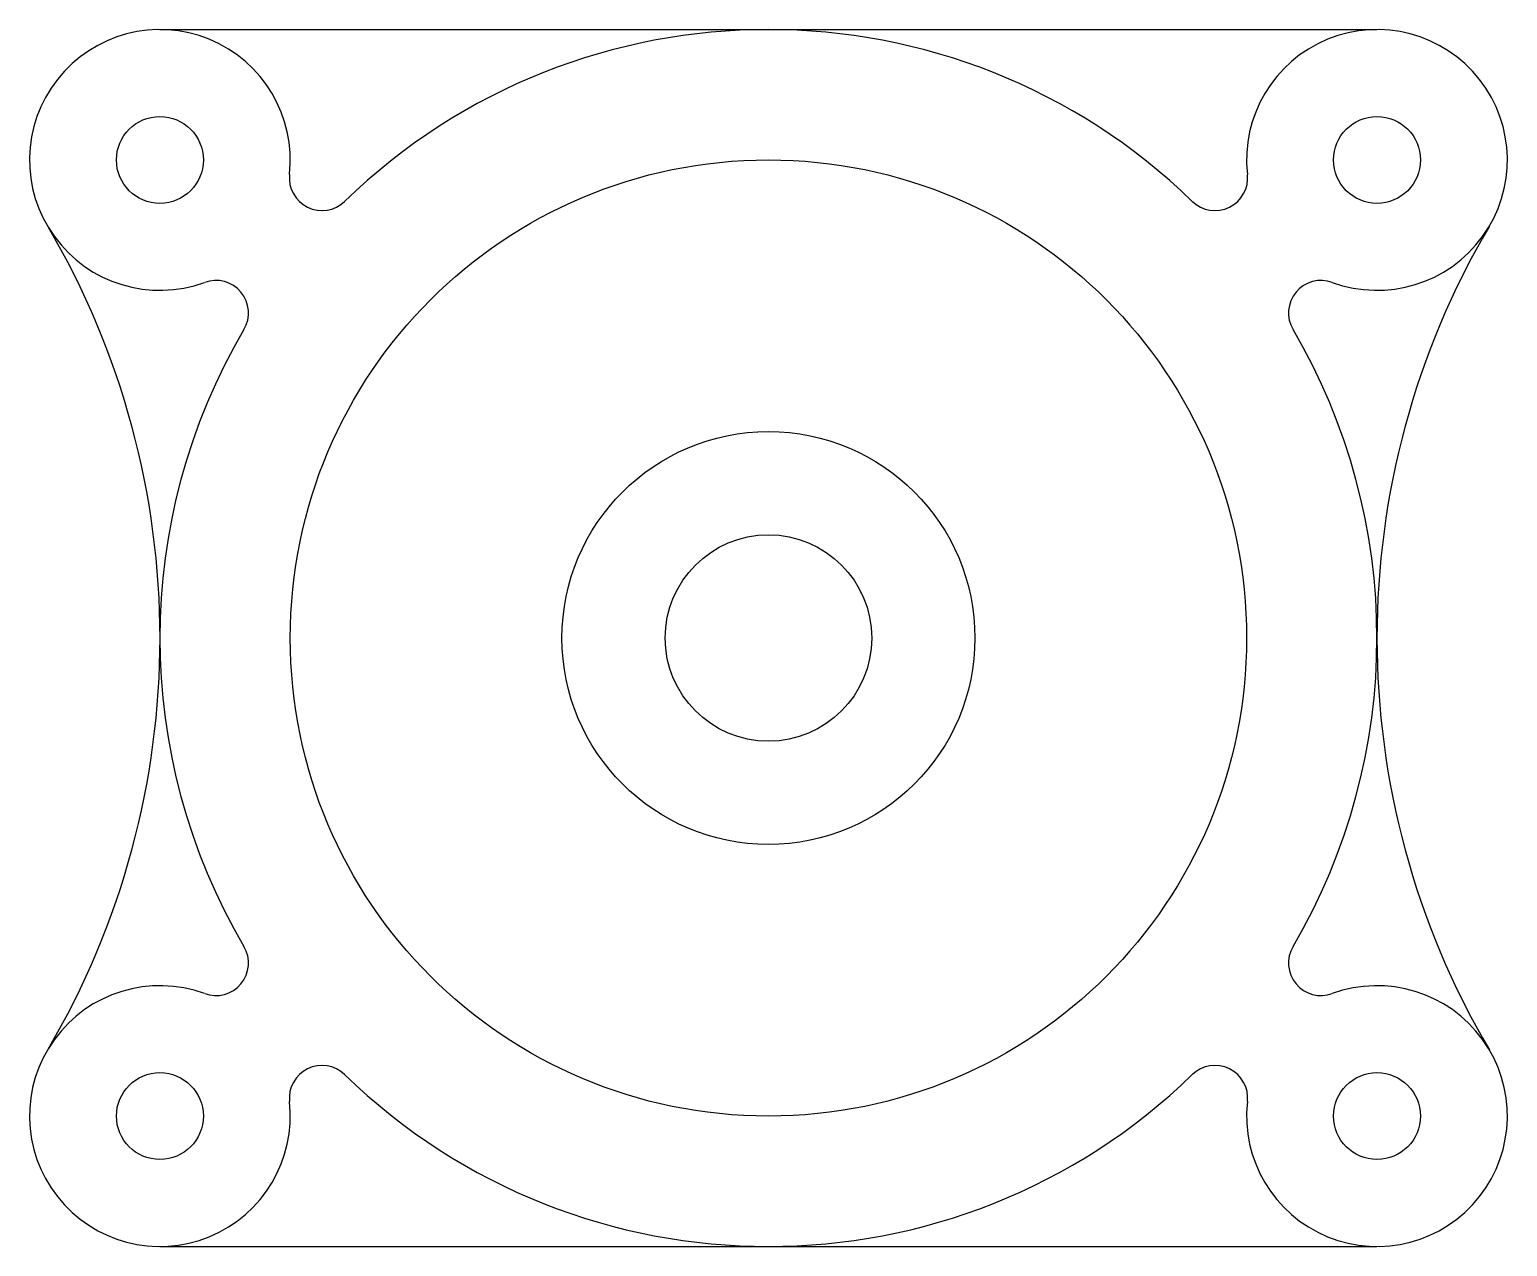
# Model space of a CAD drawing. Header units: inches. Extents: x 64 to 200, y -2 to 110.
import ezdxf

# ---------------------------------------------------------------- set-up
doc = ezdxf.new("R2010")
doc.units = ezdxf.units.IN
doc.header["$MEASUREMENT"] = 0

msp = doc.modelspace()

# ---------------------------------------------------------------- linework, layer by layer
for p, q in [((76.01, 109.97), (188.01, 109.97)), ((76.01, -2.03), (188.01, -2.03))]:
    msp.add_line(p, q)
for centre, radius in [((76.01, 97.97), 4), ((188.01, 97.97), 4), ((132.01, 53.97), 44), ((132.01, 53.97), 19), ((132.01, 53.97), 9.5), ((76.01, 9.97), 4), ((188.01, 9.97), 4)]:
    msp.add_circle(centre, radius)
for centre, radius, start, end in [((76.01, 97.97), 12, 353.6341, 290.0515), ((132.01, 53.97), 56, 45.8545, 134.1455), ((188.01, 97.97), 12, 249.9485, 186.3659), ((90.92, 96.31), 3, 173.6341, 314.1455), ((173.11, 96.31), 3, 225.8545, 6.3659), ((1.35, 53.97), 74.67, 329.4898, 30.5102), ((262.68, 53.97), 74.67, 149.4898, 210.5102), ((81.16, 83.88), 3, 329.54, 110.0515), ((182.87, 83.88), 3, 69.9485, 210.46), ((132.01, 53.97), 56, 149.54, 210.46), ((132.01, 53.97), 56, 329.54, 30.46), ((81.16, 24.06), 3, 249.9485, 30.46), ((182.87, 24.06), 3, 149.54, 290.0515), ((76.01, 9.97), 12, 69.9485, 6.3659), ((188.01, 9.97), 12, 173.6341, 110.0515), ((90.92, 11.63), 3, 45.8545, 186.3659), ((132.01, 53.97), 56, 225.8545, 314.1455), ((173.11, 11.63), 3, 353.6341, 134.1455)]:
    msp.add_arc(centre, radius, start, end)

doc.saveas('drawing.dxf')
